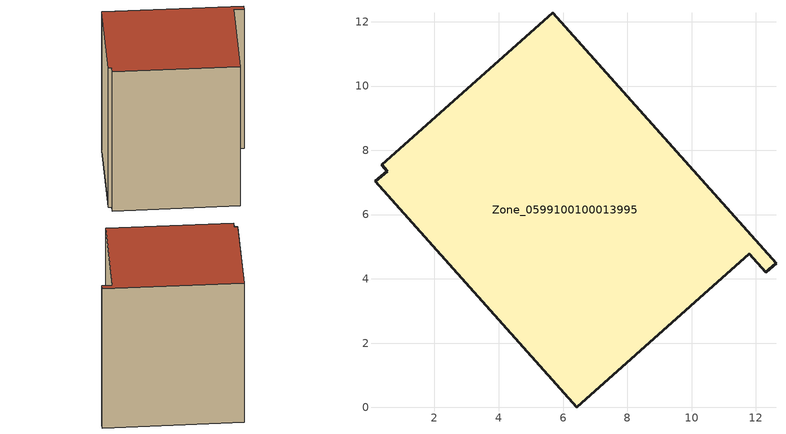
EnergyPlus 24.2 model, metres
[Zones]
Zone_0599100100013995
 floor ground (C_G): 0.53,7.35 0.36,7.54 5.68,12.29 12.62,4.48 12.31,4.2 11.8,4.78 6.43,0 0.17,7.04 z0
 wall outside (C_F): 12.62,4.48 5.68,12.29 0.36,7.54 0.53,7.35 0.17,7.04 6.43,0 11.8,4.78 12.31,4.2 12.62,4.48 z0:12.56
 roof outside (C_R): 0.53,7.35 0.17,7.04 6.43,0 11.8,4.78 12.31,4.2 12.62,4.48 5.68,12.29 0.36,7.54 z12.56
[BUILDING]
Pand.0599100100013995: North Axis=0; Terrain=City; Loads Convergence Tolerance Value=0.04; Temperature Convergence Tolerance Value=0.4; Solar Distribution=FullExterior; Maximum Number of Warmup Days=25; Minimum Number of Warmup Days=1
[Site:Location]
Rotterdam.The.Hague.AP_ZH_NLD Design_Conditions: Latitude=51.96; Longitude=4.45; Time Zone=1; Elevation=-4.5
[SITE:GROUNDTEMPERATURE:BUILDINGSURFACE]
18, 18, 18, 18, 18, 18, 18, 18, 18, 18, 18, 18
[MATERIAL] Thermal Absorptance=0.9; Solar Absorptance=0.7; Visible Absorptance=0.7
Name | Roughness | Thickness | Conductivity | Density | Specific Heat
G.TI.2015-2018 | MediumSmooth | 0.15 | 0.0428571 | 540 | 1210
F.TI.2015-2018 | Rough | 0.3 | 0.0666667 | 1920 | 840
R.TI.2015-2018 | MediumRough | 0.2 | 0.0333333 | 1500 | 1000
[CONSTRUCTION]
C_G: G.TI.2015-2018
C_F: F.TI.2015-2018
C_R: R.TI.2015-2018
[ZONE]
Zone_0599100100013995: Type=1; Multiplier=1; Ceiling Height=Autocalculate; Volume=Autocalculate; Floor Area=autocalculate; Part of Total Floor Area=Yes
[ZONEINFILTRATION:DESIGNFLOWRATE]
Infil_Zone_0599100100013995: Zone or ZoneList or Space or SpaceList=Zone_0599100100013995; Schedule=AlwaysOn; Design Flow Rate Calculation Method=Flow/Area; Flow Rate per Floor Area=0.0015; Constant Term Coefficient=1; Temperature Term Coefficient=0; Velocity Term Coefficient=0; Velocity Squared Term Coefficient=0
[HVACTEMPLATE:ZONE:IDEALLOADSAIRSYSTEM]
Zone_0599100100013995: Maximum Heating Supply Air Temperature=50; Minimum Cooling Supply Air Temperature=13; Maximum Heating Supply Air Humidity Ratio=0.0156; Minimum Cooling Supply Air Humidity Ratio=0.0077; Heating Limit=NoLimit; Cooling Limit=NoLimit; Dehumidification Control Type=ConstantSensibleHeatRatio; Cooling Sensible Heat Ratio=0.7; Dehumidification Setpoint=60; Humidification Control Type=None; Humidification Setpoint=30; Outdoor Air Method=None; Outdoor Air Flow Rate per Person=0.00944; Outdoor Air Flow Rate per Zone Floor Area=0; Outdoor Air Flow Rate per Zone=0; Demand Controlled Ventilation Type=None; Outdoor Air Economizer Type=NoEconomizer; Heat Recovery Type=None; Sensible Heat Recovery Effectiveness=0.7; Latent Heat Recovery Effectiveness=0.65
[ZONECONTROL:THERMOSTAT]
ThermostatControl_Zone_0599100100013995: Zone or ZoneList=Zone_0599100100013995; Control Type Schedule=DualSetpointControlType; Control 1=Thermostat_Zone_0599100100013995; Temperature Difference Between Cutout And Setpoint=0
[THERMOSTATSETPOINT:DUALSETPOINT]
Thermostat_Zone_0599100100013995: Heating Setpoint Temperature Schedule=HeatingSetpoint_Zone_0599100100013995; Cooling Setpoint Temperature Schedule=CoolingSetpoint_Zone_0599100100013995
[SCHEDULE:COMPACT]
HeatingSetpoint_Zone_0599100100013995: Through: 12/31, For: AllDays, Until: 24:00, 21
CoolingSetpoint_Zone_0599100100013995: Through: 12/31, For: AllDays, Until: 24:00, 24
DualSetpointControlType: Through: 12/31, For: AllDays, Until: 24:00, 4
AlwaysOn: Through: 12/31, For: AllDays, Until: 24:00, 1
